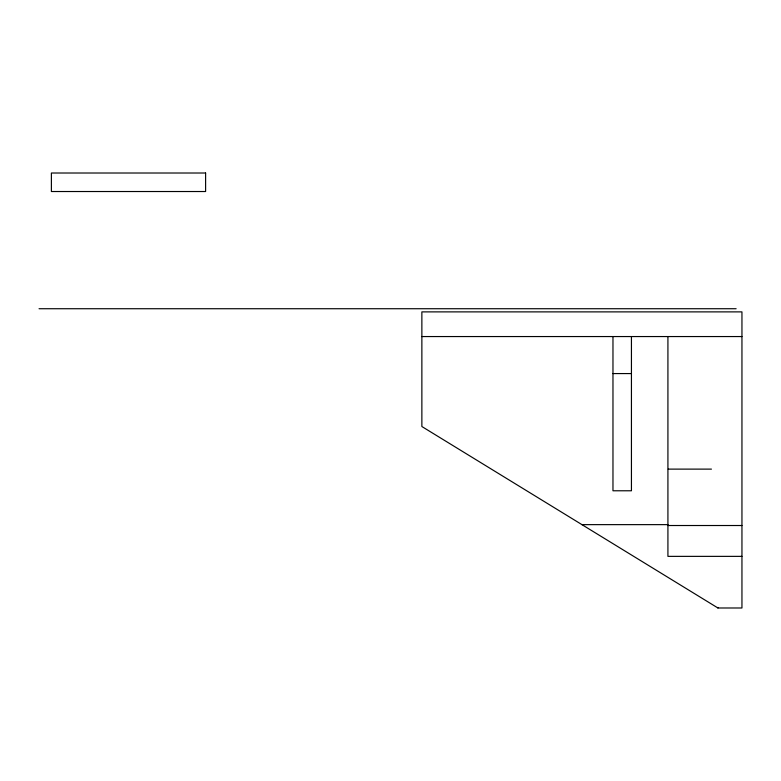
<?xml version="1.0" encoding="UTF-8"?>
<svg xmlns="http://www.w3.org/2000/svg" width="781" height="781" viewBox="0 0 781 781"><rect width="100%" height="100%" fill="white"/><g stroke="black" fill="none" stroke-linecap="round" stroke-linejoin="round"><path stroke-width="1.17" d="M39.05 308.729L736.132 308.729M421.867 336.552L741.95 336.552M612.968 373.572L631.438 373.572M668.272 469.117L711.452 469.117M581.952 524.637L667.921 524.637M667.921 525.515L741.95 525.515M741.95 556.365L667.921 556.365L667.921 336.552M717.934 607.989L741.95 607.989L741.95 311.883L421.867 311.883L421.867 426.524L717.934 607.989L717.934 607.433M631.438 336.552L631.438 490.78L612.968 490.78L612.968 336.552M205.608 173.011L51.39 173.011L51.39 191.521L205.608 191.521L205.608 173.011"/></g></svg>
